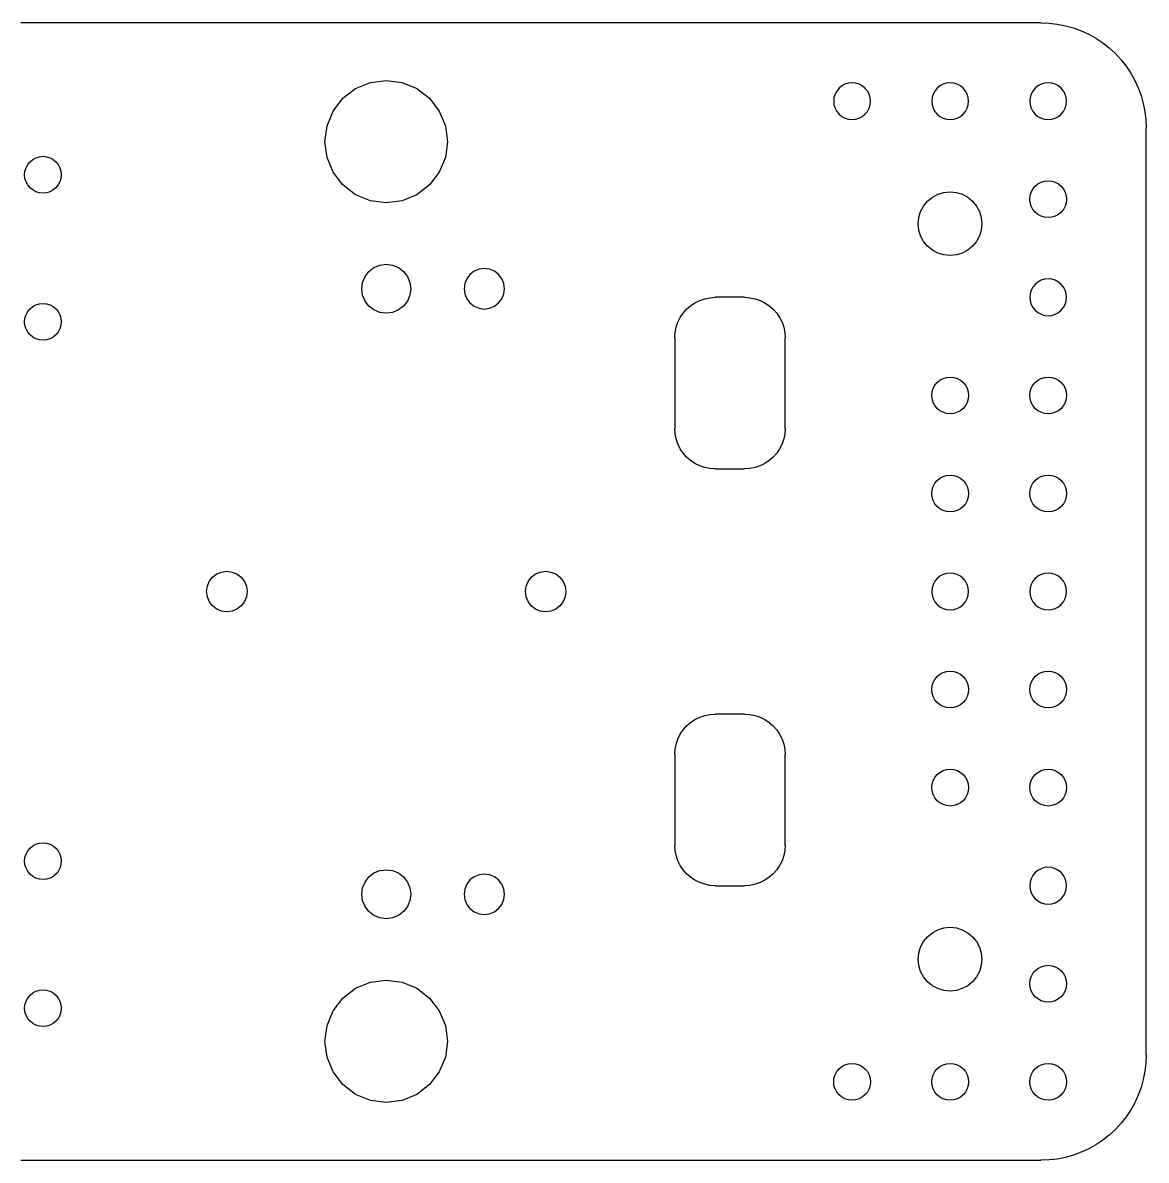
# Model space of a CAD drawing. Extents: x -210 to 205, y -74 to 71.
# Drawn here: x 100.4 to 204.8, y -54.6 to 51.1 of the extents above; entities that cross this region are included whole.
import ezdxf

# ---------------------------------------------------------------- set-up
doc = ezdxf.new("R2010")
doc.units = 0
doc.layers.get('0').update_dxf_attribs({"linetype": 'CONTINUOUS'})

msp = doc.modelspace()

# ---------------------------------------------------------------- linework, layer by layer
for p, q in [((195.02, 51.12), (100.25, 51.12)), ((195.02, 51.12), (195.79, 51.09)), ((195.79, 51.09), (196.55, 51)), ((196.55, 51), (197.31, 50.85)), ((197.31, 50.85), (198.05, 50.64)), ((198.05, 50.64), (198.77, 50.38)), ((198.77, 50.38), (199.47, 50.05)), ((199.47, 50.05), (200.14, 49.68)), ((200.14, 49.68), (200.78, 49.25)), ((200.78, 49.25), (201.38, 48.78)), ((201.38, 48.78), (201.95, 48.25)), ((201.95, 48.25), (202.47, 47.69)), ((202.47, 47.69), (202.94, 47.08)), ((202.94, 47.08), (203.37, 46.44)), ((131.34, 45.01), (132.72, 45.57)), ((132.72, 45.57), (134.19, 45.77)), ((134.19, 45.77), (135.66, 45.57)), ((135.66, 45.57), (137.04, 45.01)), ((177.14, 45.51), (176.82, 45.41)), ((177.48, 45.54), (177.14, 45.51)), ((177.81, 45.51), (177.48, 45.54)), ((178.13, 45.41), (177.81, 45.51)), ((186.26, 45.51), (185.94, 45.41)), ((186.59, 45.54), (186.26, 45.51)), ((186.92, 45.51), (186.59, 45.54)), ((187.24, 45.41), (186.92, 45.51)), ((195.37, 45.51), (195.05, 45.41)), ((195.7, 45.54), (195.37, 45.51)), ((196.04, 45.51), (195.7, 45.54)), ((196.36, 45.41), (196.04, 45.51)), ((203.37, 46.44), (203.75, 45.77)), ((203.75, 45.77), (204.07, 45.08)), ((130.16, 44.1), (131.34, 45.01)), ((137.04, 45.01), (138.22, 44.1)), ((175.9, 44.49), (175.8, 44.17)), ((176.06, 44.78), (175.9, 44.49)), ((176.27, 45.04), (176.06, 44.78)), ((176.53, 45.25), (176.27, 45.04)), ((176.82, 45.41), (176.53, 45.25)), ((178.43, 45.25), (178.13, 45.41)), ((178.68, 45.04), (178.43, 45.25)), ((178.9, 44.78), (178.68, 45.04)), ((179.06, 44.49), (178.9, 44.78)), ((179.15, 44.17), (179.06, 44.49)), ((185.01, 44.49), (184.91, 44.17)), ((185.17, 44.78), (185.01, 44.49)), ((185.38, 45.04), (185.17, 44.78)), ((185.64, 45.25), (185.38, 45.04)), ((185.94, 45.41), (185.64, 45.25)), ((187.54, 45.25), (187.24, 45.41)), ((187.8, 45.04), (187.54, 45.25)), ((188.01, 44.78), (187.8, 45.04)), ((188.17, 44.49), (188.01, 44.78)), ((188.27, 44.17), (188.17, 44.49)), ((194.12, 44.49), (194.03, 44.17)), ((194.28, 44.78), (194.12, 44.49)), ((194.49, 45.04), (194.28, 44.78)), ((194.75, 45.25), (194.49, 45.04)), ((195.05, 45.41), (194.75, 45.25)), ((196.65, 45.25), (196.36, 45.41)), ((196.91, 45.04), (196.65, 45.25)), ((197.12, 44.78), (196.91, 45.04)), ((197.28, 44.49), (197.12, 44.78)), ((197.38, 44.17), (197.28, 44.49)), ((204.07, 45.08), (204.34, 44.35)), ((129.26, 42.92), (130.16, 44.1)), ((138.22, 44.1), (139.12, 42.92)), ((175.8, 44.17), (175.77, 43.83)), ((175.77, 43.83), (175.8, 43.5)), ((175.8, 43.5), (175.9, 43.18)), ((179.06, 43.18), (179.15, 43.5)), ((179.19, 43.83), (179.15, 44.17)), ((179.15, 43.5), (179.19, 43.83)), ((184.91, 44.17), (184.88, 43.83)), ((184.88, 43.83), (184.91, 43.5)), ((184.91, 43.5), (185.01, 43.18)), ((188.17, 43.18), (188.27, 43.5)), ((188.3, 43.83), (188.27, 44.17)), ((188.27, 43.5), (188.3, 43.83)), ((194.03, 44.17), (193.99, 43.83)), ((193.99, 43.83), (194.03, 43.5)), ((194.03, 43.5), (194.12, 43.18)), ((197.28, 43.18), (197.38, 43.5)), ((197.41, 43.83), (197.38, 44.17)), ((197.38, 43.5), (197.41, 43.83)), ((204.34, 44.35), (204.54, 43.61)), ((204.54, 43.61), (204.69, 42.86)), ((128.69, 41.55), (129.26, 42.92)), ((139.12, 42.92), (139.69, 41.55)), ((175.9, 43.18), (176.06, 42.88)), ((176.06, 42.88), (176.27, 42.62)), ((176.27, 42.62), (176.53, 42.41)), ((176.53, 42.41), (176.82, 42.25)), ((178.13, 42.25), (178.43, 42.41)), ((178.43, 42.41), (178.68, 42.62)), ((178.68, 42.62), (178.9, 42.88)), ((178.9, 42.88), (179.06, 43.18)), ((185.01, 43.18), (185.17, 42.88)), ((185.17, 42.88), (185.38, 42.62)), ((185.38, 42.62), (185.64, 42.41)), ((185.64, 42.41), (185.94, 42.25)), ((187.24, 42.25), (187.54, 42.41)), ((187.54, 42.41), (187.8, 42.62)), ((187.8, 42.62), (188.01, 42.88)), ((188.01, 42.88), (188.17, 43.18)), ((194.12, 43.18), (194.28, 42.88)), ((194.28, 42.88), (194.49, 42.62)), ((194.49, 42.62), (194.75, 42.41)), ((194.75, 42.41), (195.05, 42.25)), ((196.36, 42.25), (196.65, 42.41)), ((196.65, 42.41), (196.91, 42.62)), ((196.91, 42.62), (197.12, 42.88)), ((197.12, 42.88), (197.28, 43.18)), ((204.69, 42.86), (204.78, 42.09)), ((128.5, 40.07), (128.69, 41.55)), ((139.69, 41.55), (139.89, 40.07)), ((176.82, 42.25), (177.14, 42.16)), ((177.14, 42.16), (177.48, 42.12)), ((177.48, 42.12), (177.81, 42.16)), ((177.81, 42.16), (178.13, 42.25)), ((185.94, 42.25), (186.26, 42.16)), ((186.26, 42.16), (186.59, 42.12)), ((186.59, 42.12), (186.92, 42.16)), ((186.92, 42.16), (187.24, 42.25)), ((195.05, 42.25), (195.37, 42.16)), ((195.37, 42.16), (195.7, 42.12)), ((195.7, 42.12), (196.04, 42.16)), ((196.04, 42.16), (196.36, 42.25)), ((204.78, 42.09), (204.82, 41.33)), ((204.82, -44.79), (204.82, 41.33)), ((128.69, 38.6), (128.5, 40.07)), ((139.89, 40.07), (139.69, 38.6)), ((100.88, 37.95), (101.09, 38.21)), ((101.09, 38.21), (101.35, 38.42)), ((101.35, 38.42), (101.64, 38.58)), ((101.64, 38.58), (101.96, 38.67)), ((101.96, 38.67), (102.3, 38.71)), ((102.3, 38.71), (102.63, 38.67)), ((102.63, 38.67), (102.95, 38.58)), ((102.95, 38.58), (103.25, 38.42)), ((103.25, 38.42), (103.5, 38.21)), ((103.5, 38.21), (103.72, 37.95)), ((129.26, 37.23), (128.69, 38.6)), ((139.69, 38.6), (139.12, 37.23)), ((100.59, 37), (100.62, 37.33)), ((100.62, 37.33), (100.72, 37.65)), ((100.72, 37.65), (100.88, 37.95)), ((103.72, 37.95), (103.87, 37.65)), ((103.87, 37.65), (103.97, 37.33)), ((103.97, 37.33), (104, 37)), ((130.16, 36.05), (129.26, 37.23)), ((139.12, 37.23), (138.22, 36.05)), ((100.62, 36.66), (100.59, 37)), ((100.72, 36.34), (100.62, 36.66)), ((100.88, 36.05), (100.72, 36.34)), ((101.09, 35.79), (100.88, 36.05)), ((103.72, 36.05), (103.5, 35.79)), ((103.87, 36.34), (103.72, 36.05)), ((103.97, 36.66), (103.87, 36.34)), ((104, 37), (103.97, 36.66)), ((131.34, 35.14), (130.16, 36.05)), ((138.22, 36.05), (137.04, 35.14)), ((194.49, 35.93), (194.75, 36.14)), ((194.75, 36.14), (195.05, 36.3)), ((195.05, 36.3), (195.37, 36.4)), ((195.37, 36.4), (195.7, 36.43)), ((195.7, 36.43), (196.04, 36.4)), ((196.04, 36.4), (196.36, 36.3)), ((196.36, 36.3), (196.65, 36.14)), ((196.65, 36.14), (196.91, 35.93)), ((101.35, 35.58), (101.09, 35.79)), ((101.64, 35.42), (101.35, 35.58)), ((101.96, 35.32), (101.64, 35.42)), ((102.3, 35.29), (101.96, 35.32)), ((102.63, 35.32), (102.3, 35.29)), ((102.95, 35.42), (102.63, 35.32)), ((103.25, 35.58), (102.95, 35.42)), ((103.5, 35.79), (103.25, 35.58)), ((132.72, 34.57), (131.34, 35.14)), ((137.04, 35.14), (135.66, 34.57)), ((184.5, 34.54), (184.94, 34.9)), ((184.94, 34.9), (185.46, 35.18)), ((185.46, 35.18), (186.01, 35.35)), ((186.01, 35.35), (186.59, 35.4)), ((186.59, 35.4), (187.17, 35.35)), ((187.17, 35.35), (187.72, 35.18)), ((187.72, 35.18), (188.23, 34.9)), ((188.23, 34.9), (188.68, 34.54)), ((193.99, 34.72), (194.03, 35.05)), ((194.03, 35.05), (194.12, 35.37)), ((194.12, 35.37), (194.28, 35.67)), ((194.28, 35.67), (194.49, 35.93)), ((196.91, 35.93), (197.12, 35.67)), ((197.12, 35.67), (197.28, 35.37)), ((197.28, 35.37), (197.38, 35.05)), ((197.38, 35.05), (197.41, 34.72)), ((134.19, 34.38), (132.72, 34.57)), ((135.66, 34.57), (134.19, 34.38)), ((183.85, 33.57), (184.13, 34.09)), ((184.13, 34.09), (184.5, 34.54)), ((188.68, 34.54), (189.05, 34.09)), ((189.05, 34.09), (189.33, 33.57)), ((194.03, 34.39), (193.99, 34.72)), ((194.12, 34.07), (194.03, 34.39)), ((194.28, 33.77), (194.12, 34.07)), ((197.28, 34.07), (197.12, 33.77)), ((197.38, 34.39), (197.28, 34.07)), ((197.41, 34.72), (197.38, 34.39)), ((183.63, 32.44), (183.68, 33.02)), ((183.68, 33.02), (183.85, 33.57)), ((189.33, 33.57), (189.49, 33.02)), ((189.49, 33.02), (189.55, 32.44)), ((194.49, 33.51), (194.28, 33.77)), ((194.75, 33.3), (194.49, 33.51)), ((195.05, 33.14), (194.75, 33.3)), ((195.37, 33.04), (195.05, 33.14)), ((195.7, 33.01), (195.37, 33.04)), ((196.04, 33.04), (195.7, 33.01)), ((196.36, 33.14), (196.04, 33.04)), ((196.65, 33.3), (196.36, 33.14)), ((196.91, 33.51), (196.65, 33.3)), ((197.12, 33.77), (196.91, 33.51)), ((183.68, 31.86), (183.63, 32.44)), ((183.85, 31.31), (183.68, 31.86)), ((189.49, 31.86), (189.33, 31.31)), ((189.55, 32.44), (189.49, 31.86)), ((184.13, 30.8), (183.85, 31.31)), ((184.5, 30.35), (184.13, 30.8)), ((189.05, 30.8), (188.68, 30.35)), ((189.33, 31.31), (189.05, 30.8)), ((184.94, 29.98), (184.5, 30.35)), ((185.46, 29.71), (184.94, 29.98)), ((186.01, 29.54), (185.46, 29.71)), ((187.72, 29.71), (187.17, 29.54)), ((188.23, 29.98), (187.72, 29.71)), ((188.68, 30.35), (188.23, 29.98)), ((133.05, 28.38), (133.6, 28.6)), ((133.6, 28.6), (134.19, 28.68)), ((134.19, 28.68), (134.78, 28.6)), ((134.78, 28.6), (135.33, 28.38)), ((186.59, 29.48), (186.01, 29.54)), ((187.17, 29.54), (186.59, 29.48)), ((131.99, 26.99), (132.22, 27.54)), ((132.22, 27.54), (132.58, 28.01)), ((132.58, 28.01), (133.05, 28.38)), ((135.33, 28.38), (135.8, 28.01)), ((135.8, 28.01), (136.16, 27.54)), ((136.16, 27.54), (136.39, 26.99)), ((141.97, 27.73), (141.68, 27.34)), ((142.36, 28.03), (141.97, 27.73)), ((142.82, 28.22), (142.36, 28.03)), ((143.3, 28.28), (142.82, 28.22)), ((143.79, 28.22), (143.3, 28.28)), ((144.24, 28.03), (143.79, 28.22)), ((144.63, 27.73), (144.24, 28.03)), ((144.93, 27.34), (144.63, 27.73)), ((131.91, 26.4), (131.99, 26.99)), ((136.39, 26.99), (136.47, 26.4)), ((141.49, 26.89), (141.42, 26.4)), ((141.68, 27.34), (141.49, 26.89)), ((145.12, 26.89), (144.93, 27.34)), ((145.18, 26.4), (145.12, 26.89)), ((194.28, 26.56), (194.12, 26.26)), ((194.49, 26.81), (194.28, 26.56)), ((194.75, 27.03), (194.49, 26.81)), ((195.05, 27.19), (194.75, 27.03)), ((195.37, 27.28), (195.05, 27.19)), ((195.7, 27.32), (195.37, 27.28)), ((196.04, 27.28), (195.7, 27.32)), ((196.36, 27.19), (196.04, 27.28)), ((196.65, 27.03), (196.36, 27.19)), ((196.91, 26.81), (196.65, 27.03)), ((197.12, 26.56), (196.91, 26.81)), ((197.28, 26.26), (197.12, 26.56)), ((131.99, 25.81), (131.91, 26.4)), ((132.22, 25.26), (131.99, 25.81)), ((136.39, 25.81), (136.16, 25.26)), ((136.47, 26.4), (136.39, 25.81)), ((141.42, 26.4), (141.49, 25.92)), ((141.49, 25.92), (141.68, 25.46)), ((141.68, 25.46), (141.97, 25.08)), ((144.63, 25.08), (144.93, 25.46)), ((144.93, 25.46), (145.12, 25.92)), ((145.12, 25.92), (145.18, 26.4)), ((163.32, 25.32), (163.79, 25.48)), ((163.79, 25.48), (164.27, 25.57)), ((164.27, 25.57), (164.76, 25.61)), ((167.49, 25.61), (164.76, 25.61)), ((167.49, 25.61), (167.99, 25.57)), ((167.99, 25.57), (168.47, 25.48)), ((168.47, 25.48), (168.93, 25.32)), ((194.03, 25.94), (193.99, 25.61)), ((193.99, 25.61), (194.03, 25.27)), ((194.12, 26.26), (194.03, 25.94)), ((197.38, 25.94), (197.28, 26.26)), ((197.41, 25.61), (197.38, 25.94)), ((197.38, 25.27), (197.41, 25.61)), ((100.88, 24.28), (101.09, 24.54)), ((101.09, 24.54), (101.35, 24.75)), ((101.35, 24.75), (101.64, 24.91)), ((101.64, 24.91), (101.96, 25)), ((101.96, 25), (102.3, 25.04)), ((102.3, 25.04), (102.63, 25)), ((102.63, 25), (102.95, 24.91)), ((102.95, 24.91), (103.25, 24.75)), ((103.25, 24.75), (103.5, 24.54)), ((103.5, 24.54), (103.72, 24.28)), ((132.58, 24.79), (132.22, 25.26)), ((133.05, 24.43), (132.58, 24.79)), ((133.6, 24.2), (133.05, 24.43)), ((135.33, 24.43), (134.78, 24.2)), ((135.8, 24.79), (135.33, 24.43)), ((136.16, 25.26), (135.8, 24.79)), ((141.97, 25.08), (142.36, 24.78)), ((142.36, 24.78), (142.82, 24.59)), ((142.82, 24.59), (143.3, 24.52)), ((143.3, 24.52), (143.79, 24.59)), ((143.79, 24.59), (144.24, 24.78)), ((144.24, 24.78), (144.63, 25.08)), ((161.78, 24.14), (162.1, 24.51)), ((162.1, 24.51), (162.47, 24.83)), ((162.47, 24.83), (162.88, 25.1)), ((162.88, 25.1), (163.32, 25.32)), ((168.93, 25.32), (169.37, 25.1)), ((169.37, 25.1), (169.78, 24.83)), ((169.78, 24.83), (170.15, 24.51)), ((170.15, 24.51), (170.48, 24.14)), ((194.03, 25.27), (194.12, 24.95)), ((194.12, 24.95), (194.28, 24.66)), ((194.28, 24.66), (194.49, 24.4)), ((194.49, 24.4), (194.75, 24.19)), ((196.65, 24.19), (196.91, 24.4)), ((196.91, 24.4), (197.12, 24.66)), ((197.12, 24.66), (197.28, 24.95)), ((197.28, 24.95), (197.38, 25.27)), ((100.59, 23.33), (100.62, 23.66)), ((100.62, 23), (100.59, 23.33)), ((100.62, 23.66), (100.72, 23.98)), ((100.72, 23.98), (100.88, 24.28)), ((103.72, 24.28), (103.87, 23.98)), ((103.87, 23.98), (103.97, 23.66)), ((103.97, 23.66), (104, 23.33)), ((104, 23.33), (103.97, 23)), ((134.19, 24.13), (133.6, 24.2)), ((134.78, 24.2), (134.19, 24.13)), ((161.13, 22.82), (161.29, 23.29)), ((161.29, 23.29), (161.51, 23.73)), ((161.51, 23.73), (161.78, 24.14)), ((170.48, 24.14), (170.75, 23.73)), ((170.75, 23.73), (170.97, 23.29)), ((170.97, 23.29), (171.13, 22.82)), ((194.75, 24.19), (195.05, 24.03)), ((195.05, 24.03), (195.37, 23.93)), ((195.37, 23.93), (195.7, 23.9)), ((195.7, 23.9), (196.04, 23.93)), ((196.04, 23.93), (196.36, 24.03)), ((196.36, 24.03), (196.65, 24.19)), ((100.72, 22.67), (100.62, 23)), ((100.88, 22.38), (100.72, 22.67)), ((101.09, 22.12), (100.88, 22.38)), ((103.72, 22.38), (103.5, 22.12)), ((103.87, 22.67), (103.72, 22.38)), ((103.97, 23), (103.87, 22.67)), ((161, 21.85), (161.03, 22.34)), ((161.03, 22.34), (161.13, 22.82)), ((171.13, 22.82), (171.22, 22.34)), ((171.22, 22.34), (171.25, 21.85)), ((101.35, 21.91), (101.09, 22.12)), ((101.64, 21.75), (101.35, 21.91)), ((101.96, 21.65), (101.64, 21.75)), ((102.3, 21.62), (101.96, 21.65)), ((102.63, 21.65), (102.3, 21.62)), ((102.95, 21.75), (102.63, 21.65)), ((103.25, 21.91), (102.95, 21.75)), ((103.5, 22.12), (103.25, 21.91)), ((161, 21.85), (161, 13.42)), ((171.25, 13.42), (171.25, 21.85)), ((185.64, 17.91), (185.94, 18.07)), ((185.94, 18.07), (186.26, 18.17)), ((186.26, 18.17), (186.59, 18.2)), ((186.59, 18.2), (186.92, 18.17)), ((186.92, 18.17), (187.24, 18.07)), ((187.24, 18.07), (187.54, 17.91)), ((194.75, 17.91), (195.05, 18.07)), ((195.05, 18.07), (195.37, 18.17)), ((195.37, 18.17), (195.7, 18.2)), ((195.7, 18.2), (196.04, 18.17)), ((196.04, 18.17), (196.36, 18.07)), ((196.36, 18.07), (196.65, 17.91)), ((184.91, 16.83), (185.01, 17.15)), ((185.01, 17.15), (185.17, 17.44)), ((185.17, 17.44), (185.38, 17.7)), ((185.38, 17.7), (185.64, 17.91)), ((187.54, 17.91), (187.8, 17.7)), ((187.8, 17.7), (188.01, 17.44)), ((188.01, 17.44), (188.17, 17.15)), ((188.17, 17.15), (188.27, 16.83)), ((194.03, 16.83), (194.12, 17.15)), ((194.12, 17.15), (194.28, 17.44)), ((194.28, 17.44), (194.49, 17.7)), ((194.49, 17.7), (194.75, 17.91)), ((196.65, 17.91), (196.91, 17.7)), ((196.91, 17.7), (197.12, 17.44)), ((197.12, 17.44), (197.28, 17.15)), ((197.28, 17.15), (197.38, 16.83)), ((184.88, 16.49), (184.91, 16.83)), ((184.91, 16.16), (184.88, 16.49)), ((185.01, 15.84), (184.91, 16.16)), ((188.27, 16.16), (188.17, 15.84)), ((188.27, 16.83), (188.3, 16.49)), ((188.3, 16.49), (188.27, 16.16)), ((193.99, 16.49), (194.03, 16.83)), ((194.03, 16.16), (193.99, 16.49)), ((194.12, 15.84), (194.03, 16.16)), ((197.38, 16.16), (197.28, 15.84)), ((197.38, 16.83), (197.41, 16.49)), ((197.41, 16.49), (197.38, 16.16)), ((185.17, 15.54), (185.01, 15.84)), ((185.38, 15.29), (185.17, 15.54)), ((185.64, 15.07), (185.38, 15.29)), ((185.94, 14.92), (185.64, 15.07)), ((186.26, 14.82), (185.94, 14.92)), ((186.59, 14.79), (186.26, 14.82)), ((186.92, 14.82), (186.59, 14.79)), ((187.24, 14.92), (186.92, 14.82)), ((187.54, 15.07), (187.24, 14.92)), ((187.8, 15.29), (187.54, 15.07)), ((188.01, 15.54), (187.8, 15.29)), ((188.17, 15.84), (188.01, 15.54)), ((194.28, 15.54), (194.12, 15.84)), ((194.49, 15.29), (194.28, 15.54)), ((194.75, 15.07), (194.49, 15.29)), ((195.05, 14.92), (194.75, 15.07)), ((195.37, 14.82), (195.05, 14.92)), ((195.7, 14.79), (195.37, 14.82)), ((196.04, 14.82), (195.7, 14.79)), ((196.36, 14.92), (196.04, 14.82)), ((196.65, 15.07), (196.36, 14.92)), ((196.91, 15.29), (196.65, 15.07)), ((197.12, 15.54), (196.91, 15.29)), ((197.28, 15.84), (197.12, 15.54)), ((161.03, 12.93), (161, 13.42)), ((161.13, 12.45), (161.03, 12.93)), ((171.22, 12.93), (171.13, 12.45)), ((171.25, 13.42), (171.22, 12.93)), ((161.29, 11.98), (161.13, 12.45)), ((161.51, 11.54), (161.29, 11.98)), ((170.97, 11.98), (170.75, 11.54)), ((171.13, 12.45), (170.97, 11.98)), ((161.78, 11.13), (161.51, 11.54)), ((162.1, 10.76), (161.78, 11.13)), ((162.47, 10.44), (162.1, 10.76)), ((170.15, 10.76), (169.78, 10.44)), ((170.48, 11.13), (170.15, 10.76)), ((170.75, 11.54), (170.48, 11.13)), ((162.88, 10.16), (162.47, 10.44)), ((163.32, 9.95), (162.88, 10.16)), ((163.79, 9.79), (163.32, 9.95)), ((164.27, 9.69), (163.79, 9.79)), ((164.76, 9.66), (164.27, 9.69)), ((164.76, 9.66), (167.49, 9.66)), ((167.99, 9.69), (167.49, 9.66)), ((168.47, 9.79), (167.99, 9.69)), ((168.93, 9.95), (168.47, 9.79)), ((169.37, 10.16), (168.93, 9.95)), ((169.78, 10.44), (169.37, 10.16)), ((185.17, 8.33), (185.38, 8.59)), ((185.38, 8.59), (185.64, 8.8)), ((185.64, 8.8), (185.94, 8.96)), ((185.94, 8.96), (186.26, 9.06)), ((186.26, 9.06), (186.59, 9.09)), ((186.59, 9.09), (186.92, 9.06)), ((186.92, 9.06), (187.24, 8.96)), ((187.24, 8.96), (187.54, 8.8)), ((187.54, 8.8), (187.8, 8.59)), ((187.8, 8.59), (188.01, 8.33)), ((194.28, 8.33), (194.49, 8.59)), ((194.49, 8.59), (194.75, 8.8)), ((194.75, 8.8), (195.05, 8.96)), ((195.05, 8.96), (195.37, 9.06)), ((195.37, 9.06), (195.7, 9.09)), ((195.7, 9.09), (196.04, 9.06)), ((196.04, 9.06), (196.36, 8.96)), ((196.36, 8.96), (196.65, 8.8)), ((196.65, 8.8), (196.91, 8.59)), ((196.91, 8.59), (197.12, 8.33)), ((184.88, 7.38), (184.91, 7.71)), ((184.91, 7.71), (185.01, 8.03)), ((185.01, 8.03), (185.17, 8.33)), ((188.01, 8.33), (188.17, 8.03)), ((188.17, 8.03), (188.27, 7.71)), ((188.27, 7.71), (188.3, 7.38)), ((193.99, 7.38), (194.03, 7.71)), ((194.03, 7.71), (194.12, 8.03)), ((194.12, 8.03), (194.28, 8.33)), ((197.12, 8.33), (197.28, 8.03)), ((197.28, 8.03), (197.38, 7.71)), ((197.38, 7.71), (197.41, 7.38)), ((184.91, 7.05), (184.88, 7.38)), ((185.01, 6.73), (184.91, 7.05)), ((185.17, 6.43), (185.01, 6.73)), ((185.38, 6.17), (185.17, 6.43)), ((188.01, 6.43), (187.8, 6.17)), ((188.17, 6.73), (188.01, 6.43)), ((188.27, 7.05), (188.17, 6.73)), ((188.3, 7.38), (188.27, 7.05)), ((194.03, 7.05), (193.99, 7.38)), ((194.12, 6.73), (194.03, 7.05)), ((194.28, 6.43), (194.12, 6.73)), ((194.49, 6.17), (194.28, 6.43)), ((197.12, 6.43), (196.91, 6.17)), ((197.28, 6.73), (197.12, 6.43)), ((197.38, 7.05), (197.28, 6.73)), ((197.41, 7.38), (197.38, 7.05)), ((185.64, 5.96), (185.38, 6.17)), ((185.94, 5.8), (185.64, 5.96)), ((186.26, 5.71), (185.94, 5.8)), ((186.59, 5.67), (186.26, 5.71)), ((186.92, 5.71), (186.59, 5.67)), ((187.24, 5.8), (186.92, 5.71)), ((187.54, 5.96), (187.24, 5.8)), ((187.8, 6.17), (187.54, 5.96)), ((194.75, 5.96), (194.49, 6.17)), ((195.05, 5.8), (194.75, 5.96)), ((195.37, 5.71), (195.05, 5.8)), ((195.7, 5.67), (195.37, 5.71)), ((196.04, 5.71), (195.7, 5.67)), ((196.36, 5.8), (196.04, 5.71)), ((196.65, 5.96), (196.36, 5.8)), ((196.91, 6.17), (196.65, 5.96)), ((118.44, -0.1), (118.9, 0.08)), ((118.9, 0.08), (119.38, 0.15)), ((119.38, 0.15), (119.87, 0.08)), ((119.87, 0.08), (120.32, -0.1)), ((148.06, -0.1), (148.51, 0.08)), ((148.51, 0.08), (149, 0.15)), ((149, 0.15), (149.49, 0.08)), ((149.49, 0.08), (149.94, -0.1)), ((117.57, -1.25), (117.75, -0.79)), ((117.75, -0.79), (118.05, -0.4)), ((118.05, -0.4), (118.44, -0.1)), ((120.32, -0.1), (120.71, -0.4)), ((120.71, -0.4), (121.01, -0.79)), ((121.01, -0.79), (121.2, -1.25)), ((147.18, -1.25), (147.37, -0.79)), ((147.37, -0.79), (147.67, -0.4)), ((147.67, -0.4), (148.06, -0.1)), ((149.94, -0.1), (150.33, -0.4)), ((150.33, -0.4), (150.63, -0.79)), ((150.63, -0.79), (150.81, -1.25)), ((185.17, -0.78), (185.01, -1.08)), ((185.38, -0.52), (185.17, -0.78)), ((185.64, -0.31), (185.38, -0.52)), ((185.94, -0.15), (185.64, -0.31)), ((186.26, -0.06), (185.94, -0.15)), ((186.59, -0.02), (186.26, -0.06)), ((186.92, -0.06), (186.59, -0.02)), ((187.24, -0.15), (186.92, -0.06)), ((187.54, -0.31), (187.24, -0.15)), ((187.8, -0.52), (187.54, -0.31)), ((188.01, -0.78), (187.8, -0.52)), ((188.17, -1.08), (188.01, -0.78)), ((194.28, -0.78), (194.12, -1.08)), ((194.49, -0.52), (194.28, -0.78)), ((194.75, -0.31), (194.49, -0.52)), ((195.05, -0.15), (194.75, -0.31)), ((195.37, -0.06), (195.05, -0.15)), ((195.7, -0.02), (195.37, -0.06)), ((196.04, -0.06), (195.7, -0.02)), ((196.36, -0.15), (196.04, -0.06)), ((196.65, -0.31), (196.36, -0.15)), ((196.91, -0.52), (196.65, -0.31)), ((197.12, -0.78), (196.91, -0.52)), ((197.28, -1.08), (197.12, -0.78)), ((117.5, -1.73), (117.57, -1.25)), ((117.57, -2.22), (117.5, -1.73)), ((121.2, -1.25), (121.26, -1.73)), ((121.26, -1.73), (121.2, -2.22)), ((147.12, -1.73), (147.18, -1.25)), ((147.18, -2.22), (147.12, -1.73)), ((150.81, -1.25), (150.88, -1.73)), ((150.88, -1.73), (150.81, -2.22)), ((184.91, -1.4), (184.88, -1.73)), ((184.88, -1.73), (184.91, -2.07)), ((185.01, -1.08), (184.91, -1.4)), ((184.91, -2.07), (185.01, -2.39)), ((188.27, -1.4), (188.17, -1.08)), ((188.17, -2.39), (188.27, -2.07)), ((188.3, -1.73), (188.27, -1.4)), ((188.27, -2.07), (188.3, -1.73)), ((194.03, -1.4), (193.99, -1.73)), ((193.99, -1.73), (194.03, -2.07)), ((194.12, -1.08), (194.03, -1.4)), ((194.03, -2.07), (194.12, -2.39)), ((197.38, -1.4), (197.28, -1.08)), ((197.28, -2.39), (197.38, -2.07)), ((197.41, -1.73), (197.38, -1.4)), ((197.38, -2.07), (197.41, -1.73)), ((117.75, -2.67), (117.57, -2.22)), ((118.05, -3.06), (117.75, -2.67)), ((118.44, -3.36), (118.05, -3.06)), ((120.71, -3.06), (120.32, -3.36)), ((121.01, -2.67), (120.71, -3.06)), ((121.2, -2.22), (121.01, -2.67)), ((147.37, -2.67), (147.18, -2.22)), ((147.67, -3.06), (147.37, -2.67)), ((148.06, -3.36), (147.67, -3.06)), ((150.33, -3.06), (149.94, -3.36)), ((150.63, -2.67), (150.33, -3.06)), ((150.81, -2.22), (150.63, -2.67)), ((185.01, -2.39), (185.17, -2.68)), ((185.17, -2.68), (185.38, -2.94)), ((185.38, -2.94), (185.64, -3.15)), ((185.64, -3.15), (185.94, -3.31)), ((187.24, -3.31), (187.54, -3.15)), ((187.54, -3.15), (187.8, -2.94)), ((187.8, -2.94), (188.01, -2.68)), ((188.01, -2.68), (188.17, -2.39)), ((194.12, -2.39), (194.28, -2.68)), ((194.28, -2.68), (194.49, -2.94)), ((194.49, -2.94), (194.75, -3.15)), ((194.75, -3.15), (195.05, -3.31)), ((196.36, -3.31), (196.65, -3.15)), ((196.65, -3.15), (196.91, -2.94)), ((196.91, -2.94), (197.12, -2.68)), ((197.12, -2.68), (197.28, -2.39)), ((118.9, -3.55), (118.44, -3.36)), ((119.38, -3.61), (118.9, -3.55)), ((119.87, -3.55), (119.38, -3.61)), ((120.32, -3.36), (119.87, -3.55)), ((148.51, -3.55), (148.06, -3.36)), ((149, -3.61), (148.51, -3.55)), ((149.49, -3.55), (149, -3.61)), ((149.94, -3.36), (149.49, -3.55)), ((185.94, -3.31), (186.26, -3.41)), ((186.26, -3.41), (186.59, -3.44)), ((186.59, -3.44), (186.92, -3.41)), ((186.92, -3.41), (187.24, -3.31)), ((195.05, -3.31), (195.37, -3.41)), ((195.37, -3.41), (195.7, -3.44)), ((195.7, -3.44), (196.04, -3.41)), ((196.04, -3.41), (196.36, -3.31)), ((185.38, -9.64), (185.64, -9.42)), ((185.64, -9.42), (185.94, -9.27)), ((185.94, -9.27), (186.26, -9.17)), ((186.26, -9.17), (186.59, -9.14)), ((186.59, -9.14), (186.92, -9.17)), ((186.92, -9.17), (187.24, -9.27)), ((187.24, -9.27), (187.54, -9.42)), ((187.54, -9.42), (187.8, -9.64)), ((194.49, -9.64), (194.75, -9.42)), ((194.75, -9.42), (195.05, -9.27)), ((195.05, -9.27), (195.37, -9.17)), ((195.37, -9.17), (195.7, -9.14)), ((195.7, -9.14), (196.04, -9.17)), ((196.04, -9.17), (196.36, -9.27)), ((196.36, -9.27), (196.65, -9.42)), ((196.65, -9.42), (196.91, -9.64)), ((184.88, -10.84), (184.91, -10.51)), ((184.91, -10.51), (185.01, -10.19)), ((185.01, -10.19), (185.17, -9.9)), ((185.17, -9.9), (185.38, -9.64)), ((187.8, -9.64), (188.01, -9.9)), ((188.01, -9.9), (188.17, -10.19)), ((188.17, -10.19), (188.27, -10.51)), ((188.27, -10.51), (188.3, -10.84)), ((193.99, -10.84), (194.03, -10.51)), ((194.03, -10.51), (194.12, -10.19)), ((194.12, -10.19), (194.28, -9.9)), ((194.28, -9.9), (194.49, -9.64)), ((196.91, -9.64), (197.12, -9.9)), ((197.12, -9.9), (197.28, -10.19)), ((197.28, -10.19), (197.38, -10.51)), ((197.38, -10.51), (197.41, -10.84)), ((184.91, -11.18), (184.88, -10.84)), ((185.01, -11.5), (184.91, -11.18)), ((185.17, -11.79), (185.01, -11.5)), ((188.17, -11.5), (188.01, -11.79)), ((188.27, -11.18), (188.17, -11.5)), ((188.3, -10.84), (188.27, -11.18)), ((194.03, -11.18), (193.99, -10.84)), ((194.12, -11.5), (194.03, -11.18)), ((194.28, -11.79), (194.12, -11.5)), ((197.28, -11.5), (197.12, -11.79)), ((197.38, -11.18), (197.28, -11.5)), ((197.41, -10.84), (197.38, -11.18)), ((185.38, -12.05), (185.17, -11.79)), ((185.64, -12.27), (185.38, -12.05)), ((185.94, -12.42), (185.64, -12.27)), ((186.26, -12.52), (185.94, -12.42)), ((186.59, -12.55), (186.26, -12.52)), ((186.92, -12.52), (186.59, -12.55)), ((187.24, -12.42), (186.92, -12.52)), ((187.54, -12.27), (187.24, -12.42)), ((187.8, -12.05), (187.54, -12.27)), ((188.01, -11.79), (187.8, -12.05)), ((194.49, -12.05), (194.28, -11.79)), ((194.75, -12.27), (194.49, -12.05)), ((195.05, -12.42), (194.75, -12.27)), ((195.37, -12.52), (195.05, -12.42)), ((195.7, -12.55), (195.37, -12.52)), ((196.04, -12.52), (195.7, -12.55)), ((196.36, -12.42), (196.04, -12.52)), ((196.65, -12.27), (196.36, -12.42)), ((196.91, -12.05), (196.65, -12.27)), ((197.12, -11.79), (196.91, -12.05)), ((162.47, -13.9), (162.88, -13.63)), ((162.88, -13.63), (163.32, -13.41)), ((163.32, -13.41), (163.79, -13.25)), ((163.79, -13.25), (164.27, -13.15)), ((164.27, -13.15), (164.76, -13.12)), ((167.49, -13.12), (164.76, -13.12)), ((167.49, -13.12), (167.99, -13.15)), ((167.99, -13.15), (168.47, -13.25)), ((168.47, -13.25), (168.93, -13.41)), ((168.93, -13.41), (169.37, -13.63)), ((169.37, -13.63), (169.78, -13.9)), ((161.51, -15), (161.78, -14.59)), ((161.78, -14.59), (162.1, -14.22)), ((162.1, -14.22), (162.47, -13.9)), ((169.78, -13.9), (170.15, -14.22)), ((170.15, -14.22), (170.48, -14.59)), ((170.48, -14.59), (170.75, -15)), ((161.13, -15.91), (161.29, -15.44)), ((161.29, -15.44), (161.51, -15)), ((170.75, -15), (170.97, -15.44)), ((170.97, -15.44), (171.13, -15.91)), ((161, -16.88), (161.03, -16.39)), ((161, -16.88), (161, -25.31)), ((161.03, -16.39), (161.13, -15.91)), ((171.13, -15.91), (171.22, -16.39)), ((171.22, -16.39), (171.25, -16.88)), ((171.25, -25.31), (171.25, -16.88)), ((185.01, -19.3), (185.17, -19.01)), ((185.17, -19.01), (185.38, -18.75)), ((185.38, -18.75), (185.64, -18.54)), ((185.64, -18.54), (185.94, -18.38)), ((185.94, -18.38), (186.26, -18.28)), ((186.26, -18.28), (186.59, -18.25)), ((186.59, -18.25), (186.92, -18.28)), ((186.92, -18.28), (187.24, -18.38)), ((187.24, -18.38), (187.54, -18.54)), ((187.54, -18.54), (187.8, -18.75)), ((187.8, -18.75), (188.01, -19.01)), ((188.01, -19.01), (188.17, -19.3)), ((194.12, -19.3), (194.28, -19.01)), ((194.28, -19.01), (194.49, -18.75)), ((194.49, -18.75), (194.75, -18.54)), ((194.75, -18.54), (195.05, -18.38)), ((195.05, -18.38), (195.37, -18.28)), ((195.37, -18.28), (195.7, -18.25)), ((195.7, -18.25), (196.04, -18.28)), ((196.04, -18.28), (196.36, -18.38)), ((196.36, -18.38), (196.65, -18.54)), ((196.65, -18.54), (196.91, -18.75)), ((196.91, -18.75), (197.12, -19.01)), ((197.12, -19.01), (197.28, -19.3)), ((184.88, -19.96), (184.91, -19.62)), ((184.91, -20.29), (184.88, -19.96)), ((184.91, -19.62), (185.01, -19.3)), ((188.17, -19.3), (188.27, -19.62)), ((188.27, -19.62), (188.3, -19.96)), ((188.3, -19.96), (188.27, -20.29)), ((193.99, -19.96), (194.03, -19.62)), ((194.03, -20.29), (193.99, -19.96)), ((194.03, -19.62), (194.12, -19.3)), ((197.28, -19.3), (197.38, -19.62)), ((197.38, -19.62), (197.41, -19.96)), ((197.41, -19.96), (197.38, -20.29)), ((185.01, -20.61), (184.91, -20.29)), ((185.17, -20.91), (185.01, -20.61)), ((185.38, -21.17), (185.17, -20.91)), ((188.01, -20.91), (187.8, -21.17)), ((188.17, -20.61), (188.01, -20.91)), ((188.27, -20.29), (188.17, -20.61)), ((194.12, -20.61), (194.03, -20.29)), ((194.28, -20.91), (194.12, -20.61)), ((194.49, -21.17), (194.28, -20.91)), ((197.12, -20.91), (196.91, -21.17)), ((197.28, -20.61), (197.12, -20.91)), ((197.38, -20.29), (197.28, -20.61)), ((185.64, -21.38), (185.38, -21.17)), ((185.94, -21.54), (185.64, -21.38)), ((186.26, -21.63), (185.94, -21.54)), ((186.59, -21.67), (186.26, -21.63)), ((186.92, -21.63), (186.59, -21.67)), ((187.24, -21.54), (186.92, -21.63)), ((187.54, -21.38), (187.24, -21.54)), ((187.8, -21.17), (187.54, -21.38)), ((194.75, -21.38), (194.49, -21.17)), ((195.05, -21.54), (194.75, -21.38)), ((195.37, -21.63), (195.05, -21.54)), ((195.7, -21.67), (195.37, -21.63)), ((196.04, -21.63), (195.7, -21.67)), ((196.36, -21.54), (196.04, -21.63)), ((196.65, -21.38), (196.36, -21.54)), ((196.91, -21.17), (196.65, -21.38)), ((101.35, -25.37), (101.64, -25.21)), ((101.64, -25.21), (101.96, -25.12)), ((101.96, -25.12), (102.3, -25.08)), ((102.3, -25.08), (102.63, -25.12)), ((102.63, -25.12), (102.95, -25.21)), ((102.95, -25.21), (103.25, -25.37)), ((161.03, -25.8), (161, -25.31)), ((171.25, -25.31), (171.22, -25.8)), ((100.62, -26.46), (100.72, -26.14)), ((100.72, -26.14), (100.88, -25.84)), ((100.88, -25.84), (101.09, -25.58)), ((101.09, -25.58), (101.35, -25.37)), ((103.25, -25.37), (103.5, -25.58)), ((103.5, -25.58), (103.72, -25.84)), ((103.72, -25.84), (103.87, -26.14)), ((103.87, -26.14), (103.97, -26.46)), ((161.13, -26.28), (161.03, -25.8)), ((161.29, -26.75), (161.13, -26.28)), ((171.13, -26.28), (170.97, -26.75)), ((171.22, -25.8), (171.13, -26.28)), ((100.59, -26.79), (100.62, -26.46)), ((100.62, -27.13), (100.59, -26.79)), ((100.72, -27.45), (100.62, -27.13)), ((100.88, -27.74), (100.72, -27.45)), ((103.87, -27.45), (103.72, -27.74)), ((103.97, -27.13), (103.87, -27.45)), ((103.97, -26.46), (104, -26.79)), ((104, -26.79), (103.97, -27.13)), ((161.51, -27.19), (161.29, -26.75)), ((161.78, -27.6), (161.51, -27.19)), ((170.75, -27.19), (170.48, -27.6)), ((170.97, -26.75), (170.75, -27.19)), ((195.37, -27.39), (195.05, -27.49)), ((195.7, -27.36), (195.37, -27.39)), ((196.04, -27.39), (195.7, -27.36)), ((196.36, -27.49), (196.04, -27.39)), ((101.09, -28), (100.88, -27.74)), ((101.35, -28.21), (101.09, -28)), ((101.64, -28.37), (101.35, -28.21)), ((101.96, -28.47), (101.64, -28.37)), ((102.3, -28.5), (101.96, -28.47)), ((102.63, -28.47), (102.3, -28.5)), ((102.95, -28.37), (102.63, -28.47)), ((103.25, -28.21), (102.95, -28.37)), ((103.5, -28), (103.25, -28.21)), ((103.72, -27.74), (103.5, -28)), ((132.22, -28.73), (132.58, -28.26)), ((132.58, -28.26), (133.05, -27.89)), ((133.05, -27.89), (133.6, -27.67)), ((133.6, -27.67), (134.19, -27.59)), ((134.19, -27.59), (134.78, -27.67)), ((134.78, -27.67), (135.33, -27.89)), ((135.33, -27.89), (135.8, -28.26)), ((135.8, -28.26), (136.16, -28.73)), ((141.97, -28.54), (141.68, -28.93)), ((142.36, -28.24), (141.97, -28.54)), ((142.82, -28.05), (142.36, -28.24)), ((143.3, -27.99), (142.82, -28.05)), ((143.79, -28.05), (143.3, -27.99)), ((144.24, -28.24), (143.79, -28.05)), ((144.63, -28.54), (144.24, -28.24)), ((144.93, -28.93), (144.63, -28.54)), ((162.1, -27.97), (161.78, -27.6)), ((162.47, -28.29), (162.1, -27.97)), ((162.88, -28.57), (162.47, -28.29)), ((169.78, -28.29), (169.37, -28.57)), ((170.15, -27.97), (169.78, -28.29)), ((170.48, -27.6), (170.15, -27.97)), ((194.12, -28.42), (194.03, -28.74)), ((194.28, -28.12), (194.12, -28.42)), ((194.49, -27.86), (194.28, -28.12)), ((194.75, -27.65), (194.49, -27.86)), ((195.05, -27.49), (194.75, -27.65)), ((196.65, -27.65), (196.36, -27.49)), ((196.91, -27.86), (196.65, -27.65)), ((197.12, -28.12), (196.91, -27.86)), ((197.28, -28.42), (197.12, -28.12)), ((197.38, -28.74), (197.28, -28.42)), ((131.91, -29.87), (131.99, -29.28)), ((131.99, -29.28), (132.22, -28.73)), ((136.16, -28.73), (136.39, -29.28)), ((136.39, -29.28), (136.47, -29.87)), ((141.49, -29.38), (141.42, -29.87)), ((141.68, -28.93), (141.49, -29.38)), ((145.12, -29.38), (144.93, -28.93)), ((145.18, -29.87), (145.12, -29.38)), ((163.32, -28.78), (162.88, -28.57)), ((163.79, -28.94), (163.32, -28.78)), ((164.27, -29.04), (163.79, -28.94)), ((164.76, -29.07), (164.27, -29.04)), ((164.76, -29.07), (167.49, -29.07)), ((167.99, -29.04), (167.49, -29.07)), ((168.47, -28.94), (167.99, -29.04)), ((168.93, -28.78), (168.47, -28.94)), ((169.37, -28.57), (168.93, -28.78)), ((194.03, -28.74), (193.99, -29.07)), ((193.99, -29.07), (194.03, -29.4)), ((194.03, -29.4), (194.12, -29.72)), ((197.28, -29.72), (197.38, -29.4)), ((197.41, -29.07), (197.38, -28.74)), ((197.38, -29.4), (197.41, -29.07)), ((131.99, -30.46), (131.91, -29.87)), ((132.22, -31.01), (131.99, -30.46)), ((136.39, -30.46), (136.16, -31.01)), ((136.47, -29.87), (136.39, -30.46)), ((141.42, -29.87), (141.49, -30.35)), ((141.49, -30.35), (141.68, -30.81)), ((144.93, -30.81), (145.12, -30.35)), ((145.12, -30.35), (145.18, -29.87)), ((194.12, -29.72), (194.28, -30.02)), ((194.28, -30.02), (194.49, -30.28)), ((194.49, -30.28), (194.75, -30.49)), ((194.75, -30.49), (195.05, -30.65)), ((195.05, -30.65), (195.37, -30.75)), ((196.04, -30.75), (196.36, -30.65)), ((196.36, -30.65), (196.65, -30.49)), ((196.65, -30.49), (196.91, -30.28)), ((196.91, -30.28), (197.12, -30.02)), ((197.12, -30.02), (197.28, -29.72)), ((132.58, -31.48), (132.22, -31.01)), ((133.05, -31.84), (132.58, -31.48)), ((135.8, -31.48), (135.33, -31.84)), ((136.16, -31.01), (135.8, -31.48)), ((141.68, -30.81), (141.97, -31.2)), ((141.97, -31.2), (142.36, -31.5)), ((142.36, -31.5), (142.82, -31.68)), ((142.82, -31.68), (143.3, -31.75)), ((143.3, -31.75), (143.79, -31.68)), ((143.79, -31.68), (144.24, -31.5)), ((144.24, -31.5), (144.63, -31.2)), ((144.63, -31.2), (144.93, -30.81)), ((195.37, -30.75), (195.7, -30.78)), ((195.7, -30.78), (196.04, -30.75)), ((133.6, -32.07), (133.05, -31.84)), ((134.19, -32.15), (133.6, -32.07)), ((134.78, -32.07), (134.19, -32.15)), ((135.33, -31.84), (134.78, -32.07)), ((184.13, -34.26), (184.5, -33.81)), ((184.5, -33.81), (184.94, -33.44)), ((184.94, -33.44), (185.46, -33.17)), ((185.46, -33.17), (186.01, -33)), ((186.01, -33), (186.59, -32.94)), ((186.59, -32.94), (187.17, -33)), ((187.17, -33), (187.72, -33.17)), ((187.72, -33.17), (188.23, -33.44)), ((188.23, -33.44), (188.68, -33.81)), ((188.68, -33.81), (189.05, -34.26)), ((183.68, -35.33), (183.85, -34.77)), ((183.85, -34.77), (184.13, -34.26)), ((189.05, -34.26), (189.33, -34.77)), ((189.33, -34.77), (189.49, -35.33)), ((183.63, -35.9), (183.68, -35.33)), ((183.68, -36.48), (183.63, -35.9)), ((189.49, -35.33), (189.55, -35.9)), ((189.55, -35.9), (189.49, -36.48)), ((183.85, -37.04), (183.68, -36.48)), ((189.49, -36.48), (189.33, -37.04)), ((194.28, -37.23), (194.49, -36.97)), ((194.49, -36.97), (194.75, -36.76)), ((194.75, -36.76), (195.05, -36.6)), ((195.05, -36.6), (195.37, -36.51)), ((195.37, -36.51), (195.7, -36.47)), ((195.7, -36.47), (196.04, -36.51)), ((196.04, -36.51), (196.36, -36.6)), ((196.36, -36.6), (196.65, -36.76)), ((196.65, -36.76), (196.91, -36.97)), ((196.91, -36.97), (197.12, -37.23)), ((131.34, -38.6), (132.72, -38.04)), ((132.72, -38.04), (134.19, -37.84)), ((134.19, -37.84), (135.66, -38.04)), ((135.66, -38.04), (137.04, -38.6)), ((184.13, -37.55), (183.85, -37.04)), ((184.5, -38), (184.13, -37.55)), ((184.94, -38.37), (184.5, -38)), ((188.68, -38), (188.23, -38.37)), ((189.05, -37.55), (188.68, -38)), ((189.33, -37.04), (189.05, -37.55)), ((193.99, -38.18), (194.03, -37.85)), ((194.03, -37.85), (194.12, -37.53)), ((194.12, -37.53), (194.28, -37.23)), ((197.12, -37.23), (197.28, -37.53)), ((197.28, -37.53), (197.38, -37.85)), ((197.38, -37.85), (197.41, -38.18)), ((101.09, -39.25), (101.35, -39.04)), ((101.35, -39.04), (101.64, -38.88)), ((101.64, -38.88), (101.96, -38.79)), ((101.96, -38.79), (102.3, -38.75)), ((102.3, -38.75), (102.63, -38.79)), ((102.63, -38.79), (102.95, -38.88)), ((102.95, -38.88), (103.25, -39.04)), ((103.25, -39.04), (103.5, -39.25)), ((130.16, -39.51), (131.34, -38.6)), ((137.04, -38.6), (138.22, -39.51)), ((185.46, -38.64), (184.94, -38.37)), ((186.01, -38.81), (185.46, -38.64)), ((186.59, -38.87), (186.01, -38.81)), ((187.17, -38.81), (186.59, -38.87)), ((187.72, -38.64), (187.17, -38.81)), ((188.23, -38.37), (187.72, -38.64)), ((194.03, -38.52), (193.99, -38.18)), ((194.12, -38.84), (194.03, -38.52)), ((194.28, -39.13), (194.12, -38.84)), ((197.28, -38.84), (197.12, -39.13)), ((197.38, -38.52), (197.28, -38.84)), ((197.41, -38.18), (197.38, -38.52)), ((100.59, -40.46), (100.62, -40.13)), ((100.62, -40.13), (100.72, -39.81)), ((100.72, -39.81), (100.88, -39.51)), ((100.88, -39.51), (101.09, -39.25)), ((103.5, -39.25), (103.72, -39.51)), ((103.72, -39.51), (103.87, -39.81)), ((103.87, -39.81), (103.97, -40.13)), ((103.97, -40.13), (104, -40.46)), ((129.26, -40.69), (130.16, -39.51)), ((138.22, -39.51), (139.12, -40.69)), ((194.49, -39.39), (194.28, -39.13)), ((194.75, -39.6), (194.49, -39.39)), ((195.05, -39.76), (194.75, -39.6)), ((195.37, -39.86), (195.05, -39.76)), ((195.7, -39.89), (195.37, -39.86)), ((196.04, -39.86), (195.7, -39.89)), ((196.36, -39.76), (196.04, -39.86)), ((196.65, -39.6), (196.36, -39.76)), ((196.91, -39.39), (196.65, -39.6)), ((197.12, -39.13), (196.91, -39.39)), ((100.62, -40.79), (100.59, -40.46)), ((100.72, -41.12), (100.62, -40.79)), ((100.88, -41.41), (100.72, -41.12)), ((103.87, -41.12), (103.72, -41.41)), ((103.97, -40.79), (103.87, -41.12)), ((104, -40.46), (103.97, -40.79)), ((128.69, -42.06), (129.26, -40.69)), ((139.12, -40.69), (139.69, -42.06)), ((101.09, -41.67), (100.88, -41.41)), ((101.35, -41.88), (101.09, -41.67)), ((101.64, -42.04), (101.35, -41.88)), ((101.96, -42.14), (101.64, -42.04)), ((102.3, -42.17), (101.96, -42.14)), ((102.63, -42.14), (102.3, -42.17)), ((102.95, -42.04), (102.63, -42.14)), ((103.25, -41.88), (102.95, -42.04)), ((103.5, -41.67), (103.25, -41.88)), ((103.72, -41.41), (103.5, -41.67)), ((128.5, -43.54), (128.69, -42.06)), ((139.69, -42.06), (139.89, -43.54)), ((128.69, -45.01), (128.5, -43.54)), ((139.89, -43.54), (139.69, -45.01)), ((129.26, -46.38), (128.69, -45.01)), ((139.69, -45.01), (139.12, -46.38)), ((204.82, -44.79), (204.78, -45.56)), ((130.16, -47.56), (129.26, -46.38)), ((139.12, -46.38), (138.22, -47.56)), ((175.9, -46.64), (176.06, -46.35)), ((176.06, -46.35), (176.27, -46.09)), ((176.27, -46.09), (176.53, -45.88)), ((176.53, -45.88), (176.82, -45.72)), ((176.82, -45.72), (177.14, -45.62)), ((177.14, -45.62), (177.48, -45.59)), ((177.48, -45.59), (177.81, -45.62)), ((177.81, -45.62), (178.13, -45.72)), ((178.13, -45.72), (178.43, -45.88)), ((178.43, -45.88), (178.68, -46.09)), ((178.68, -46.09), (178.9, -46.35)), ((178.9, -46.35), (179.06, -46.64)), ((185.01, -46.64), (185.17, -46.35)), ((185.17, -46.35), (185.38, -46.09)), ((185.38, -46.09), (185.64, -45.88)), ((185.64, -45.88), (185.94, -45.72)), ((185.94, -45.72), (186.26, -45.62)), ((186.26, -45.62), (186.59, -45.59)), ((186.59, -45.59), (186.92, -45.62)), ((186.92, -45.62), (187.24, -45.72)), ((187.24, -45.72), (187.54, -45.88)), ((187.54, -45.88), (187.8, -46.09)), ((187.8, -46.09), (188.01, -46.35)), ((188.01, -46.35), (188.17, -46.64)), ((194.12, -46.64), (194.28, -46.35)), ((194.28, -46.35), (194.49, -46.09)), ((194.49, -46.09), (194.75, -45.88)), ((194.75, -45.88), (195.05, -45.72)), ((195.05, -45.72), (195.37, -45.62)), ((195.37, -45.62), (195.7, -45.59)), ((195.7, -45.59), (196.04, -45.62)), ((196.04, -45.62), (196.36, -45.72)), ((196.36, -45.72), (196.65, -45.88)), ((196.65, -45.88), (196.91, -46.09)), ((196.91, -46.09), (197.12, -46.35)), ((197.12, -46.35), (197.28, -46.64)), ((204.69, -46.32), (204.54, -47.08)), ((204.78, -45.56), (204.69, -46.32)), ((131.34, -48.47), (130.16, -47.56)), ((138.22, -47.56), (137.04, -48.47)), ((175.77, -47.3), (175.8, -46.96)), ((175.8, -47.63), (175.77, -47.3)), ((175.8, -46.96), (175.9, -46.64)), ((179.06, -46.64), (179.15, -46.96)), ((179.15, -46.96), (179.19, -47.3)), ((179.19, -47.3), (179.15, -47.63)), ((184.88, -47.3), (184.91, -46.96)), ((184.91, -47.63), (184.88, -47.3)), ((184.91, -46.96), (185.01, -46.64)), ((188.17, -46.64), (188.27, -46.96)), ((188.27, -46.96), (188.3, -47.3)), ((188.3, -47.3), (188.27, -47.63)), ((193.99, -47.3), (194.03, -46.96)), ((194.03, -47.63), (193.99, -47.3)), ((194.03, -46.96), (194.12, -46.64)), ((197.28, -46.64), (197.38, -46.96)), ((197.38, -46.96), (197.41, -47.3)), ((197.41, -47.3), (197.38, -47.63)), ((204.54, -47.08), (204.34, -47.82)), ((132.72, -49.04), (131.34, -48.47)), ((137.04, -48.47), (135.66, -49.04)), ((175.9, -47.95), (175.8, -47.63)), ((176.06, -48.25), (175.9, -47.95)), ((176.27, -48.5), (176.06, -48.25)), ((176.53, -48.72), (176.27, -48.5)), ((178.68, -48.5), (178.43, -48.72)), ((178.9, -48.25), (178.68, -48.5)), ((179.06, -47.95), (178.9, -48.25)), ((179.15, -47.63), (179.06, -47.95)), ((185.01, -47.95), (184.91, -47.63)), ((185.17, -48.25), (185.01, -47.95)), ((185.38, -48.5), (185.17, -48.25)), ((185.64, -48.72), (185.38, -48.5)), ((187.8, -48.5), (187.54, -48.72)), ((188.01, -48.25), (187.8, -48.5)), ((188.17, -47.95), (188.01, -48.25)), ((188.27, -47.63), (188.17, -47.95)), ((194.12, -47.95), (194.03, -47.63)), ((194.28, -48.25), (194.12, -47.95)), ((194.49, -48.5), (194.28, -48.25)), ((194.75, -48.72), (194.49, -48.5)), ((196.91, -48.5), (196.65, -48.72)), ((197.12, -48.25), (196.91, -48.5)), ((197.28, -47.95), (197.12, -48.25)), ((197.38, -47.63), (197.28, -47.95)), ((204.07, -48.54), (203.75, -49.24)), ((204.34, -47.82), (204.07, -48.54)), ((134.19, -49.23), (132.72, -49.04)), ((135.66, -49.04), (134.19, -49.23)), ((176.82, -48.87), (176.53, -48.72)), ((177.14, -48.97), (176.82, -48.87)), ((177.48, -49), (177.14, -48.97)), ((177.81, -48.97), (177.48, -49)), ((178.13, -48.87), (177.81, -48.97)), ((178.43, -48.72), (178.13, -48.87)), ((185.94, -48.87), (185.64, -48.72)), ((186.26, -48.97), (185.94, -48.87)), ((186.59, -49), (186.26, -48.97)), ((186.92, -48.97), (186.59, -49)), ((187.24, -48.87), (186.92, -48.97)), ((187.54, -48.72), (187.24, -48.87)), ((195.05, -48.87), (194.75, -48.72)), ((195.37, -48.97), (195.05, -48.87)), ((195.7, -49), (195.37, -48.97)), ((196.04, -48.97), (195.7, -49)), ((196.36, -48.87), (196.04, -48.97)), ((196.65, -48.72), (196.36, -48.87)), ((203.75, -49.24), (203.37, -49.91)), ((202.94, -50.55), (202.47, -51.15)), ((203.37, -49.91), (202.94, -50.55)), ((201.95, -51.72), (201.38, -52.24)), ((202.47, -51.15), (201.95, -51.72)), ((200.78, -52.72), (200.14, -53.14)), ((201.38, -52.24), (200.78, -52.72)), ((198.77, -53.84), (198.05, -54.11)), ((199.47, -53.52), (198.77, -53.84)), ((200.14, -53.14), (199.47, -53.52)), ((100.25, -54.59), (195.02, -54.59)), ((195.79, -54.56), (195.02, -54.59)), ((196.55, -54.47), (195.79, -54.56)), ((197.31, -54.32), (196.55, -54.47)), ((198.05, -54.11), (197.31, -54.32))]:
    msp.add_line(p, q)

doc.saveas('drawing.dxf')
